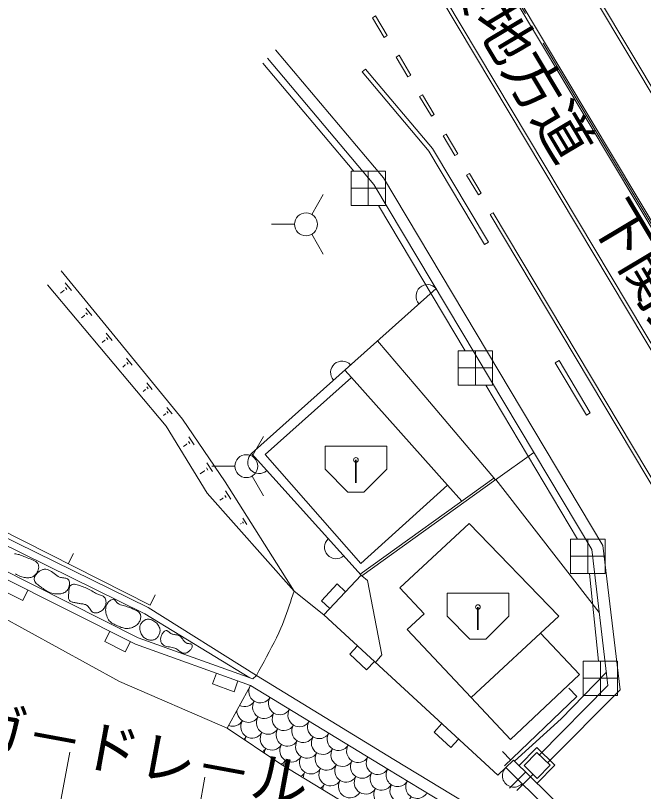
# Model space of a CAD drawing. Units: millimetres on the paper. Extents: x 40 to 680, y 20 to 380.
# Drawn here: x 507.81 to 535.21, y 307.64 to 341.48 of the extents above; entities that cross this region are included whole.
import ezdxf
from ezdxf.enums import TextEntityAlignment as Align

# ---------------------------------------------------------------- set-up
doc = ezdxf.new("R2010")
doc.units = ezdxf.units.MM
doc.linetypes.add('CHAIN', pattern=[18.5, 12, -1.5, 3.5, -1.5])
for name, color, linetype, lineweight in [('M-BGD', 7, 'Continuous', 13), ('M-BMK', 2, 'CHAIN', 13), ('M-BMK-ROW', 30, 'Continuous', 13), ('M-STR-STRC', 7, 'Continuous', 13)]:
    doc.layers.add(name, color=color, linetype=linetype, lineweight=lineweight)
doc.styles.add('ＭＳ ゴシック', font='')
doc.styles.get('ＭＳ ゴシック').set_extended_font_data('MS Gothic')

msp = doc.modelspace()

# ---------------------------------------------------------------- linework, layer by layer
at = {"layer": 'M-BGD'}
for p, q in [((528.605, 349.715), (545.44, 321.516)), ((528.714, 349.826), (545.569, 321.593)), ((526.55, 347.598), (541.224, 323.017)), ((526.442, 347.486), (541.096, 322.941)), ((524.567, 345.555), (540.632, 318.646)), ((524.458, 345.444), (540.503, 318.569)), ((523.388, 341.385), (523.516, 341.462)), ((523.516, 341.462), (524.029, 340.603)), ((523.388, 341.385), (523.9, 340.526)), ((523.9, 340.526), (524.029, 340.603)), ((519.155, 339.982), (523.857, 334.406)), ((518.805, 339.621), (523.448, 334.114)), ((524.413, 339.668), (524.542, 339.745)), ((524.413, 339.668), (524.925, 338.809)), ((524.542, 339.745), (525.054, 338.886)), ((522.932, 339.019), (523.085, 339.148)), ((523.085, 339.148), (526.003, 335.687)), ((522.932, 339.019), (525.85, 335.558)), ((524.925, 338.809), (525.054, 338.886)), ((525.438, 337.95), (525.567, 338.027)), ((525.438, 337.95), (525.951, 337.092)), ((525.567, 338.027), (526.079, 337.169)), ((525.951, 337.092), (526.079, 337.169)), ((526.463, 336.233), (526.592, 336.31)), ((526.463, 336.233), (526.976, 335.375)), ((526.592, 336.31), (527.105, 335.451)), ((526.003, 335.687), (528.448, 331.591)), ((525.844, 335.564), (528.277, 331.489)), ((526.976, 335.375), (527.105, 335.451)), ((523.857, 334.406), (533.432, 318.366)), ((527.488, 334.516), (527.617, 334.593)), ((527.488, 334.516), (528.001, 333.657)), ((527.617, 334.593), (528.13, 333.734)), ((523.448, 334.114), (532.948, 318.201)), ((520.734, 332.808), (521.234, 333.674)), ((528.001, 333.657), (528.13, 333.734)), ((528.514, 332.799), (528.642, 332.876)), ((528.514, 332.799), (537.927, 317.031)), ((528.642, 332.876), (538.056, 317.108)), ((519.984, 332.375), (518.984, 332.375)), ((520.734, 331.942), (521.234, 331.076)), ((528.448, 331.591), (528.277, 331.489)), ((509.804, 330.352), (515.088, 323.88)), ((509.208, 329.738), (514.389, 323.575)), ((510.247, 329.493), (509.982, 329.817)), ((510.05, 329.535), (509.984, 329.616)), ((509.92, 329.496), (509.773, 329.376)), ((509.928, 329.486), (509.912, 329.506)), ((526.155, 329.579), (518.104, 322.375)), ((511.139, 328.4), (510.881, 328.717)), ((510.82, 328.404), (510.684, 328.293)), ((510.828, 328.394), (510.812, 328.414)), ((510.947, 328.442), (510.882, 328.521)), ((512.025, 327.316), (511.772, 327.625)), ((511.713, 327.319), (511.588, 327.217)), ((511.721, 327.309), (511.705, 327.329)), ((511.837, 327.356), (511.774, 327.433)), ((523.598, 327.297), (525.708, 324.818)), ((512.6, 326.242), (512.486, 326.149)), ((512.608, 326.233), (512.593, 326.252)), ((512.904, 326.239), (512.658, 326.54)), ((512.721, 326.278), (512.66, 326.354)), ((531.524, 326.439), (531.352, 326.337)), ((531.352, 326.337), (532.713, 324.058)), ((531.524, 326.439), (532.884, 324.16)), ((522.467, 325.688), (522.171, 326.018)), ((518.702, 322.341), (522.467, 325.688)), ((526.661, 321.002), (522.467, 325.688)), ((513.777, 325.17), (513.537, 325.463)), ((513.599, 325.208), (513.539, 325.282)), ((513.481, 325.173), (513.378, 325.089)), ((513.488, 325.164), (513.473, 325.182)), ((525.708, 324.818), (528.753, 321.234)), ((514.643, 324.109), (514.41, 324.394)), ((514.47, 324.146), (514.412, 324.217)), ((514.355, 324.111), (514.263, 324.036)), ((514.363, 324.103), (514.348, 324.12)), ((515.088, 323.88), (516.962, 321.145)), ((532.884, 324.16), (532.713, 324.058)), ((514.389, 323.575), (516.174, 320.656)), ((515.415, 322.821), (515.356, 322.908)), ((515.608, 322.762), (515.371, 323.109)), ((518.129, 322.262), (518.629, 323.128)), ((515.281, 322.793), (515.135, 322.693)), ((515.289, 322.782), (515.274, 322.804)), ((521.313, 322.699), (524.013, 322.699)), ((521.313, 322.699), (521.313, 321.699)), ((524.013, 322.699), (524.013, 321.699)), ((518.104, 322.375), (522.892, 317.074)), ((518.702, 322.341), (522.876, 317.585)), ((528.753, 321.234), (530.427, 322.424)), ((516.41, 321.597), (516.151, 321.975)), ((517.379, 321.829), (516.379, 321.829)), ((522.649, 322.102), (522.649, 321.102)), ((522.674, 322.102), (522.674, 321.102)), ((516.054, 321.631), (515.865, 321.501)), ((516.062, 321.619), (516.046, 321.642)), ((516.2, 321.661), (516.135, 321.755)), ((521.313, 321.699), (522.313, 320.699)), ((524.013, 321.699), (523.013, 320.699)), ((516.962, 321.145), (519.969, 316.378)), ((518.129, 321.396), (518.629, 320.53)), ((528.676, 321.302), (522.852, 317.119)), ((528.768, 321.244), (522.923, 317.04)), ((533.276, 315.45), (528.768, 321.244)), ((526.661, 321.002), (522.876, 317.585)), ((527.286, 320.304), (526.661, 321.002)), ((500.233, 320.495), (513.048, 314.063)), ((513.166, 314.34), (500.464, 320.733)), ((516.174, 320.656), (519.969, 316.378)), ((516.947, 320.549), (517.005, 320.457)), ((516.97, 320.757), (517.203, 320.389)), ((522.313, 320.699), (523.013, 320.699)), ((516.865, 320.433), (516.718, 320.341)), ((516.858, 320.445), (516.873, 320.422)), ((517.727, 319.558), (517.897, 319.288)), ((506.091, 319.354), (513.603, 315.659)), ((513.68, 315.766), (506.541, 319.376)), ((506.556, 319.369), (513.68, 315.766)), ((517.65, 319.321), (517.632, 319.31)), ((517.644, 319.329), (517.655, 319.312)), ((517.709, 319.406), (517.752, 319.338)), ((524.583, 316.519), (527.603, 319.334)), ((527.603, 319.334), (531.511, 315.293)), ((513.458, 315.396), (505.958, 319.086)), ((532.948, 318.201), (533.656, 312.259)), ((533.432, 318.366), (534.181, 312.078)), ((510.111, 317.571), (510.336, 318.017)), ((510.111, 317.571), (510.178, 317.705)), ((522.892, 317.074), (521.263, 315.349)), ((522.892, 317.074), (522.923, 317.04)), ((533.527, 317.152), (532.027, 317.152)), ((522.923, 317.04), (523.162, 316.849)), ((523.162, 316.849), (523.793, 313.603)), ((507.234, 316.422), (508.127, 315.974)), ((508.127, 315.974), (508.352, 316.421)), ((521.842, 316.691), (521.156, 315.963)), ((522.206, 316.347), (521.842, 316.691)), ((524.583, 316.519), (525.632, 315.393)), ((505.521, 316.183), (512.353, 312.44)), ((513.68, 315.766), (513.906, 316.212)), ((519.969, 316.378), (521.263, 315.349)), ((526.634, 316.283), (529.334, 316.283)), ((526.634, 316.283), (526.634, 315.283)), ((529.334, 316.283), (529.334, 315.283)), ((513.748, 315.899), (513.68, 315.766)), ((521.156, 315.963), (521.519, 315.62)), ((518.029, 312.6), (513.458, 315.396)), ((513.603, 315.659), (518.323, 312.696)), ((525.632, 315.393), (524.898, 314.709)), ((527.971, 315.686), (527.971, 314.686)), ((527.995, 315.686), (527.995, 314.686)), ((521.263, 315.349), (528.846, 308.348)), ((526.634, 315.283), (527.634, 314.283)), ((527.694, 311.736), (531.511, 315.293)), ((529.334, 315.283), (528.334, 314.283)), ((524.898, 314.709), (527.694, 311.736)), ((511.927, 314.626), (511.702, 314.179)), ((530.715, 314.552), (532.415, 312.744)), ((511.702, 314.179), (512.596, 313.731)), ((512.596, 313.731), (512.82, 314.177)), ((518.062, 312.269), (513.048, 314.063)), ((518.163, 312.551), (513.166, 314.34)), ((527.634, 314.283), (528.334, 314.283)), ((522.732, 313.992), (522.393, 313.625)), ((522.393, 313.625), (523.128, 312.946)), ((523.793, 313.603), (523.516, 313.269)), ((523.128, 312.946), (523.467, 313.314)), ((516.574, 312.801), (516.406, 312.331)), ((518.163, 312.551), (518.323, 312.696)), ((524.308, 309.041), (518.323, 312.696)), ((529.409, 309.913), (532.415, 312.744)), ((512.353, 312.44), (517.047, 310.397)), ((517.347, 311.994), (517.516, 312.465)), ((517.347, 311.994), (516.406, 312.331)), ((518.062, 312.269), (517.047, 310.397)), ((524.049, 308.613), (518.062, 312.269)), ((530.666, 309.241), (533.656, 312.259)), ((534.181, 312.078), (531.022, 308.89)), ((532.295, 311.791), (531.949, 312.152)), ((529.409, 309.913), (527.694, 311.736)), ((532.295, 311.791), (529.137, 308.766)), ((532.212, 311.877), (532.295, 311.791)), ((517.047, 310.397), (519.386, 308.833)), ((526.406, 310.6), (526.067, 310.233)), ((526.067, 310.233), (526.801, 309.554)), ((526.801, 309.554), (527.141, 309.922)), ((529.406, 309.023), (529.061, 309.384)), ((530.558, 309.557), (529.786, 308.773)), ((530.559, 309.345), (529.999, 308.775)), ((531.342, 308.786), (530.558, 309.557)), ((531.13, 308.784), (530.559, 309.345)), ((529.873, 305.684), (524.308, 309.041)), ((528.846, 308.348), (529.541, 309.014)), ((534.623, 304.019), (529.541, 309.014)), ((519.386, 308.833), (528.253, 303.452)), ((534.289, 303.674), (529.194, 308.682)), ((529.999, 308.775), (530.569, 308.214)), ((530.569, 308.214), (531.13, 308.784)), ((530.571, 308.002), (531.342, 308.786)), ((524.049, 308.613), (529.539, 305.302)), ((529.539, 305.302), (524.049, 308.613)), ((529.365, 307.786), (530.069, 308.497)), ((530.388, 308.392), (529.684, 307.682))]:
    msp.add_line(p, q, dxfattribs=at)
for points in [[(507.77, 318.001), (507.822, 317.999), (507.872, 317.993), (507.923, 317.983), (507.973, 317.97), (508.022, 317.954), (508.071, 317.936), (508.12, 317.916), (508.168, 317.895), (508.216, 317.874), (508.263, 317.853), (508.323, 317.828), (508.387, 317.805), (508.453, 317.783), (508.519, 317.759), (508.582, 317.734), (508.642, 317.704), (508.697, 317.67), (508.743, 317.631), (508.781, 317.584), (508.807, 317.528), (508.819, 317.475), (508.822, 317.421), (508.815, 317.365), (508.801, 317.309), (508.78, 317.254), (508.753, 317.201), (508.721, 317.151), (508.684, 317.105), (508.645, 317.064), (508.602, 317.029), (508.564, 317.005), (508.522, 316.987), (508.478, 316.974), (508.432, 316.967), (508.385, 316.963), (508.337, 316.963), (508.289, 316.966), (508.241, 316.972), (508.194, 316.979), (508.148, 316.988), (508.089, 317.003), (508.03, 317.021), (507.972, 317.043), (507.915, 317.069), (507.86, 317.097), (507.806, 317.129)], [(518.323, 312.696), (518.431, 312.903), (518.541, 313.109), (518.651, 313.314), (518.762, 313.519), (518.873, 313.725), (518.982, 313.931), (519.089, 314.139), (519.193, 314.347), (519.294, 314.558), (519.389, 314.77), (519.455, 314.928), (519.518, 315.087), (519.578, 315.247), (519.636, 315.408), (519.692, 315.569), (519.747, 315.731), (519.801, 315.893), (519.856, 316.055), (519.912, 316.217), (519.969, 316.378)]]:
    msp.add_lwpolyline(points, dxfattribs=at)
for points in [[(510.024, 316.375), (509.984, 316.341), (509.938, 316.314), (509.89, 316.293), (509.838, 316.277), (509.784, 316.266), (509.728, 316.259), (509.672, 316.257), (509.615, 316.257), (509.56, 316.26), (509.507, 316.266), (509.447, 316.275), (509.389, 316.29), (509.332, 316.309), (509.276, 316.333), (509.222, 316.359), (509.168, 316.389), (509.115, 316.42), (509.064, 316.454), (509.014, 316.489), (508.965, 316.524), (508.923, 316.554), (508.88, 316.584), (508.837, 316.615), (508.794, 316.648), (508.753, 316.682), (508.716, 316.718), (508.683, 316.757), (508.657, 316.798), (508.638, 316.842), (508.628, 316.89), (508.628, 316.928), (508.634, 316.966), (508.646, 317.004), (508.663, 317.04), (508.685, 317.075), (508.71, 317.109), (508.737, 317.141), (508.766, 317.171), (508.797, 317.199), (508.827, 317.225), (508.853, 317.245), (508.88, 317.264), (508.909, 317.28), (508.94, 317.295), (508.971, 317.308), (509.003, 317.319), (509.035, 317.327), (509.067, 317.332), (509.1, 317.334), (509.133, 317.333), (509.2, 317.321), (509.263, 317.298), (509.325, 317.268), (509.384, 317.231), (509.441, 317.189), (509.499, 317.146), (509.556, 317.102), (509.614, 317.061), (509.674, 317.023), (509.736, 316.991), (509.777, 316.977), (509.821, 316.967), (509.867, 316.961), (509.913, 316.956), (509.96, 316.95), (510.004, 316.943), (510.045, 316.932), (510.082, 316.915), (510.113, 316.892), (510.138, 316.86), (510.158, 316.814), (510.169, 316.765), (510.172, 316.713), (510.167, 316.66), (510.156, 316.606), (510.139, 316.554), (510.116, 316.503), (510.089, 316.456), (510.058, 316.412)], [(511.666, 315.616), (511.636, 315.58), (511.601, 315.547), (511.563, 315.517), (511.521, 315.491), (511.477, 315.469), (511.431, 315.451), (511.384, 315.438), (511.337, 315.431), (511.29, 315.43), (511.244, 315.435), (511.2, 315.45), (511.161, 315.474), (511.127, 315.507), (511.096, 315.545), (511.067, 315.586), (511.038, 315.63), (511.008, 315.672), (510.977, 315.711), (510.942, 315.746), (510.902, 315.773), (510.865, 315.79), (510.827, 315.803), (510.787, 315.813), (510.747, 315.821), (510.706, 315.827), (510.664, 315.832), (510.623, 315.837), (510.581, 315.843), (510.541, 315.85), (510.5, 315.859), (510.465, 315.867), (510.429, 315.874), (510.392, 315.879), (510.355, 315.885), (510.318, 315.891), (510.282, 315.899), (510.249, 315.91), (510.218, 315.925), (510.19, 315.944), (510.166, 315.969), (510.147, 315.997), (510.134, 316.027), (510.126, 316.06), (510.121, 316.094), (510.12, 316.13), (510.121, 316.166), (510.124, 316.202), (510.128, 316.238), (510.132, 316.274), (510.136, 316.308), (510.139, 316.344), (510.141, 316.382), (510.143, 316.42), (510.147, 316.458), (510.152, 316.496), (510.16, 316.532), (510.172, 316.565), (510.187, 316.596), (510.208, 316.622), (510.234, 316.643), (510.283, 316.667), (510.336, 316.679), (510.391, 316.68), (510.447, 316.673), (510.505, 316.66), (510.564, 316.642), (510.622, 316.621), (510.68, 316.599), (510.737, 316.577), (510.791, 316.557), (510.852, 316.536), (510.911, 316.51), (510.968, 316.483), (511.025, 316.452), (511.082, 316.421), (511.137, 316.388), (511.193, 316.355), (511.249, 316.323), (511.305, 316.291), (511.361, 316.26), (511.399, 316.243), (511.438, 316.228), (511.479, 316.215), (511.521, 316.201), (511.561, 316.188), (511.6, 316.172), (511.637, 316.154), (511.669, 316.132), (511.697, 316.105), (511.719, 316.073), (511.737, 316.03), (511.75, 315.985), (511.756, 315.938), (511.758, 315.889), (511.754, 315.84), (511.745, 315.791), (511.731, 315.743), (511.714, 315.697), (511.692, 315.655)], [(511.773, 315.75), (511.756, 315.689), (511.746, 315.627), (511.742, 315.562), (511.745, 315.497), (511.754, 315.432), (511.768, 315.368), (511.787, 315.305), (511.811, 315.244), (511.839, 315.186), (511.872, 315.131), (511.902, 315.09), (511.937, 315.053), (511.976, 315.019), (512.018, 314.989), (512.063, 314.961), (512.11, 314.935), (512.158, 314.912), (512.206, 314.89), (512.255, 314.869), (512.303, 314.848), (512.343, 314.832), (512.383, 314.815), (512.425, 314.8), (512.466, 314.786), (512.508, 314.773), (512.551, 314.763), (512.593, 314.755), (512.636, 314.751), (512.679, 314.749), (512.722, 314.752), (512.77, 314.759), (512.819, 314.769), (512.867, 314.782), (512.915, 314.798), (512.961, 314.818), (513.006, 314.84), (513.049, 314.866), (513.088, 314.895), (513.125, 314.928), (513.157, 314.964), (513.183, 314.997), (513.206, 315.034), (513.227, 315.073), (513.244, 315.114), (513.258, 315.156), (513.269, 315.198), (513.274, 315.241), (513.274, 315.283), (513.269, 315.324), (513.258, 315.364), (513.236, 315.406), (513.207, 315.444), (513.171, 315.477), (513.131, 315.505), (513.087, 315.531), (513.04, 315.554), (512.991, 315.576), (512.943, 315.597), (512.895, 315.617), (512.849, 315.639), (512.795, 315.663), (512.739, 315.683), (512.682, 315.701), (512.623, 315.716), (512.565, 315.731), (512.507, 315.747), (512.449, 315.764), (512.393, 315.783), (512.338, 315.805), (512.286, 315.833), (512.262, 315.85), (512.241, 315.871), (512.221, 315.895), (512.202, 315.92), (512.183, 315.945), (512.164, 315.969), (512.144, 315.99), (512.122, 316.007), (512.098, 316.018), (512.072, 316.022), (512.032, 316.017), (511.993, 316.005), (511.956, 315.986), (511.921, 315.962), (511.888, 315.933), (511.859, 315.9), (511.832, 315.864), (511.808, 315.827), (511.788, 315.788)], [(513.238, 314.847), (513.232, 314.799), (513.23, 314.751), (513.234, 314.701), (513.243, 314.652), (513.257, 314.604), (513.274, 314.556), (513.296, 314.511), (513.321, 314.468), (513.349, 314.427), (513.38, 314.39), (513.41, 314.362), (513.442, 314.335), (513.477, 314.312), (513.514, 314.292), (513.553, 314.274), (513.594, 314.26), (513.635, 314.249), (513.677, 314.242), (513.718, 314.239), (513.759, 314.24), (513.79, 314.244), (513.821, 314.251), (513.852, 314.26), (513.882, 314.273), (513.911, 314.288), (513.938, 314.305), (513.964, 314.325), (513.989, 314.346), (514.011, 314.369), (514.03, 314.394), (514.051, 314.426), (514.069, 314.459), (514.084, 314.495), (514.096, 314.532), (514.105, 314.57), (514.112, 314.608), (514.114, 314.647), (514.114, 314.685), (514.109, 314.723), (514.101, 314.759), (514.084, 314.806), (514.062, 314.852), (514.036, 314.895), (514.005, 314.936), (513.97, 314.975), (513.933, 315.011), (513.892, 315.044), (513.85, 315.074), (513.806, 315.1), (513.76, 315.122), (513.734, 315.133), (513.706, 315.141), (513.677, 315.147), (513.647, 315.152), (513.618, 315.154), (513.588, 315.153), (513.559, 315.15), (513.53, 315.145), (513.502, 315.137), (513.475, 315.127), (513.442, 315.11), (513.41, 315.09), (513.38, 315.067), (513.351, 315.041), (513.324, 315.013), (513.3, 314.983), (513.279, 314.951), (513.262, 314.917), (513.248, 314.883)], [(514.15, 314.368), (514.144, 314.337), (514.141, 314.305), (514.141, 314.272), (514.143, 314.239), (514.148, 314.207), (514.157, 314.175), (514.167, 314.144), (514.181, 314.115), (514.198, 314.088), (514.218, 314.064), (514.26, 314.027), (514.307, 313.999), (514.359, 313.979), (514.415, 313.965), (514.473, 313.954), (514.532, 313.946), (514.592, 313.937), (514.651, 313.927), (514.708, 313.913), (514.763, 313.894), (514.805, 313.874), (514.846, 313.849), (514.886, 313.821), (514.925, 313.792), (514.964, 313.763), (515.004, 313.736), (515.044, 313.711), (515.086, 313.692), (515.129, 313.678), (515.175, 313.671), (515.197, 313.672), (515.22, 313.674), (515.242, 313.679), (515.264, 313.686), (515.285, 313.695), (515.306, 313.705), (515.326, 313.717), (515.345, 313.73), (515.363, 313.744), (515.38, 313.759), (515.402, 313.78), (515.425, 313.804), (515.447, 313.829), (515.468, 313.855), (515.486, 313.883), (515.501, 313.911), (515.512, 313.94), (515.518, 313.968), (515.518, 313.997), (515.511, 314.025), (515.498, 314.047), (515.479, 314.063), (515.455, 314.074), (515.428, 314.082), (515.398, 314.087), (515.367, 314.091), (515.336, 314.096), (515.305, 314.101), (515.277, 314.11), (515.252, 314.123), (515.218, 314.149), (515.187, 314.179), (515.158, 314.211), (515.13, 314.245), (515.103, 314.281), (515.077, 314.315), (515.049, 314.349), (515.019, 314.381), (514.987, 314.409), (514.952, 314.433), (514.921, 314.448), (514.888, 314.46), (514.854, 314.468), (514.82, 314.475), (514.785, 314.48), (514.75, 314.485), (514.715, 314.49), (514.68, 314.497), (514.646, 314.505), (514.613, 314.517), (514.589, 314.53), (514.565, 314.546), (514.543, 314.565), (514.52, 314.585), (514.498, 314.605), (514.476, 314.623), (514.454, 314.639), (514.43, 314.65), (514.406, 314.656), (514.38, 314.655), (514.345, 314.645), (514.312, 314.628), (514.282, 314.606), (514.255, 314.579), (514.23, 314.548), (514.208, 314.514), (514.189, 314.479), (514.173, 314.442), (514.16, 314.405)]]:
    msp.add_lwpolyline(points, close=True, dxfattribs=at)
for centre, radius in [((520.484, 332.375), 0.5), ((517.879, 321.829), 0.5), ((522.66, 322.102), 0.1), ((527.982, 315.686), 0.1)]:
    msp.add_circle(centre, radius, dxfattribs=at)
for centre, start, end in [((525.783, 329.246), 41.8217, 221.8217), ((522.057, 325.912), 41.8217, 221.8217), ((518.439, 322.004), 132.0893, 312.0893), ((521.791, 318.294), 132.0893, 312.0893), ((518.489, 312.008), 148.5902, 328.5902), ((519.343, 311.487), 148.5902, 328.5902), ((517.802, 311.842), 244.4334, 328.5902), ((518.655, 311.321), 148.5902, 328.5902), ((517.968, 311.155), 177.7761, 328.5902), ((519.509, 310.8), 148.5902, 328.5902), ((520.196, 310.966), 148.5902, 328.5902), ((517.281, 310.989), 250.3072, 328.5902), ((518.134, 310.468), 148.5902, 328.5902), ((518.821, 310.634), 148.5902, 328.5902), ((521.05, 310.445), 148.5902, 328.5902), ((519.675, 310.113), 148.5902, 328.5902), ((520.362, 310.279), 148.5902, 328.5902), ((517.447, 310.301), 309.6327, 328.5902), ((518.3, 309.78), 148.5902, 167.8215), ((518.988, 309.946), 148.5902, 328.5902), ((521.216, 309.758), 148.5902, 328.5902), ((521.903, 309.924), 148.5902, 328.5902), ((519.841, 309.425), 148.5902, 328.5902), ((520.528, 309.591), 148.5902, 328.5902), ((522.756, 309.403), 148.5902, 328.5902), ((518.3, 309.78), 304.6601, 328.5902), ((519.154, 309.259), 148.5902, 172.9716), ((521.382, 309.07), 148.5902, 328.5902), ((522.069, 309.236), 148.5902, 328.5902), ((519.154, 309.259), 298.6169, 328.5902), ((520.007, 308.738), 148.5902, 177.5279), ((520.695, 308.904), 148.5902, 328.5902), ((522.923, 308.715), 148.5902, 328.5902), ((523.61, 308.881), 148.5902, 328.5902), ((521.548, 308.383), 148.5902, 328.5902), ((522.235, 308.549), 148.5902, 328.5902), ((529.551, 308.331), 135.4948, 315.4948), ((520.007, 308.738), 299.9669, 328.5902), ((520.861, 308.217), 148.5902, 177.1699), ((523.089, 308.028), 148.5902, 328.5902), ((523.776, 308.194), 148.5902, 328.5902), ((524.477, 308.355), 148.9002, 328.9003), ((520.861, 308.217), 300.3249, 328.5902), ((521.714, 307.696), 148.5902, 176.8131), ((522.401, 307.862), 148.5902, 328.5902), ((525.333, 307.839), 148.9002, 328.9003), ((523.942, 307.507), 148.5902, 328.5902), ((524.646, 307.666), 148.5902, 328.5902)]:
    msp.add_arc(centre, 0.5, start, end, dxfattribs=at)
at = {"layer": 'M-BMK'}
msp.add_line((536.985, 329.973), (526.496, 347.542), dxfattribs=at)
at = {"layer": 'M-BMK-ROW'}
for p, q in [((518.596, 339.407), (522.564, 334.7)), ((522.447, 333.2), (522.447, 334.7)), ((522.447, 334.7), (523.947, 334.7)), ((523.197, 333.2), (523.197, 334.7)), ((523.947, 334.7), (523.947, 333.2)), ((523.947, 333.95), (522.447, 333.95)), ((523.947, 333.2), (522.447, 333.2)), ((523.644, 333.2), (527.428, 326.863)), ((527.126, 325.363), (527.126, 326.863)), ((527.126, 326.863), (528.626, 326.863)), ((527.876, 325.363), (527.876, 326.863)), ((528.626, 326.863), (528.626, 325.363)), ((528.626, 326.113), (527.126, 326.113)), ((528.626, 325.363), (527.126, 325.363)), ((528.323, 325.363), (532.329, 318.652)), ((532.027, 317.152), (532.027, 318.652)), ((532.027, 318.652), (533.527, 318.652)), ((532.777, 317.152), (532.777, 318.652)), ((533.527, 318.652), (533.527, 317.152)), ((533.527, 317.902), (532.027, 317.902)), ((532.854, 317.152), (533.246, 313.33)), ((532.573, 311.83), (532.573, 313.33)), ((532.573, 313.33), (534.073, 313.33)), ((533.323, 311.83), (533.323, 313.33)), ((534.073, 313.33), (534.073, 311.83)), ((533.585, 312.852), (531.618, 310.815)), ((534.073, 312.58), (532.573, 312.58)), ((534.073, 311.83), (532.573, 311.83)), ((529.585, 308.971), (531.618, 310.815))]:
    msp.add_line(p, q, dxfattribs=at)
at = {"layer": 'M-STR-STRC'}
for p, q in [((505.029, 281.499), (510.178, 309.362)), ((510.924, 280.409), (516.074, 308.273))]:
    msp.add_line(p, q, dxfattribs=at)

# ---------------------------------------------------------------- texts
at = {"layer": 'M-BGD', "style": 'ＭＳ ゴシック'}
msp.add_text('主要地方道\u3000下関美祢線', height=1.833, rotation=300.837, dxfattribs=at).set_placement((531.74, 333.54), align=Align.BOTTOM_CENTER)
at = {"layer": 'M-STR-STRC', "style": 'ＭＳ ゴシック'}
msp.add_text('ガ－ドレ－ル', height=1.833, rotation=349.529, dxfattribs=at).set_placement((512.944, 307.834), align=Align.BOTTOM_CENTER)

doc.saveas('drawing.dxf')
